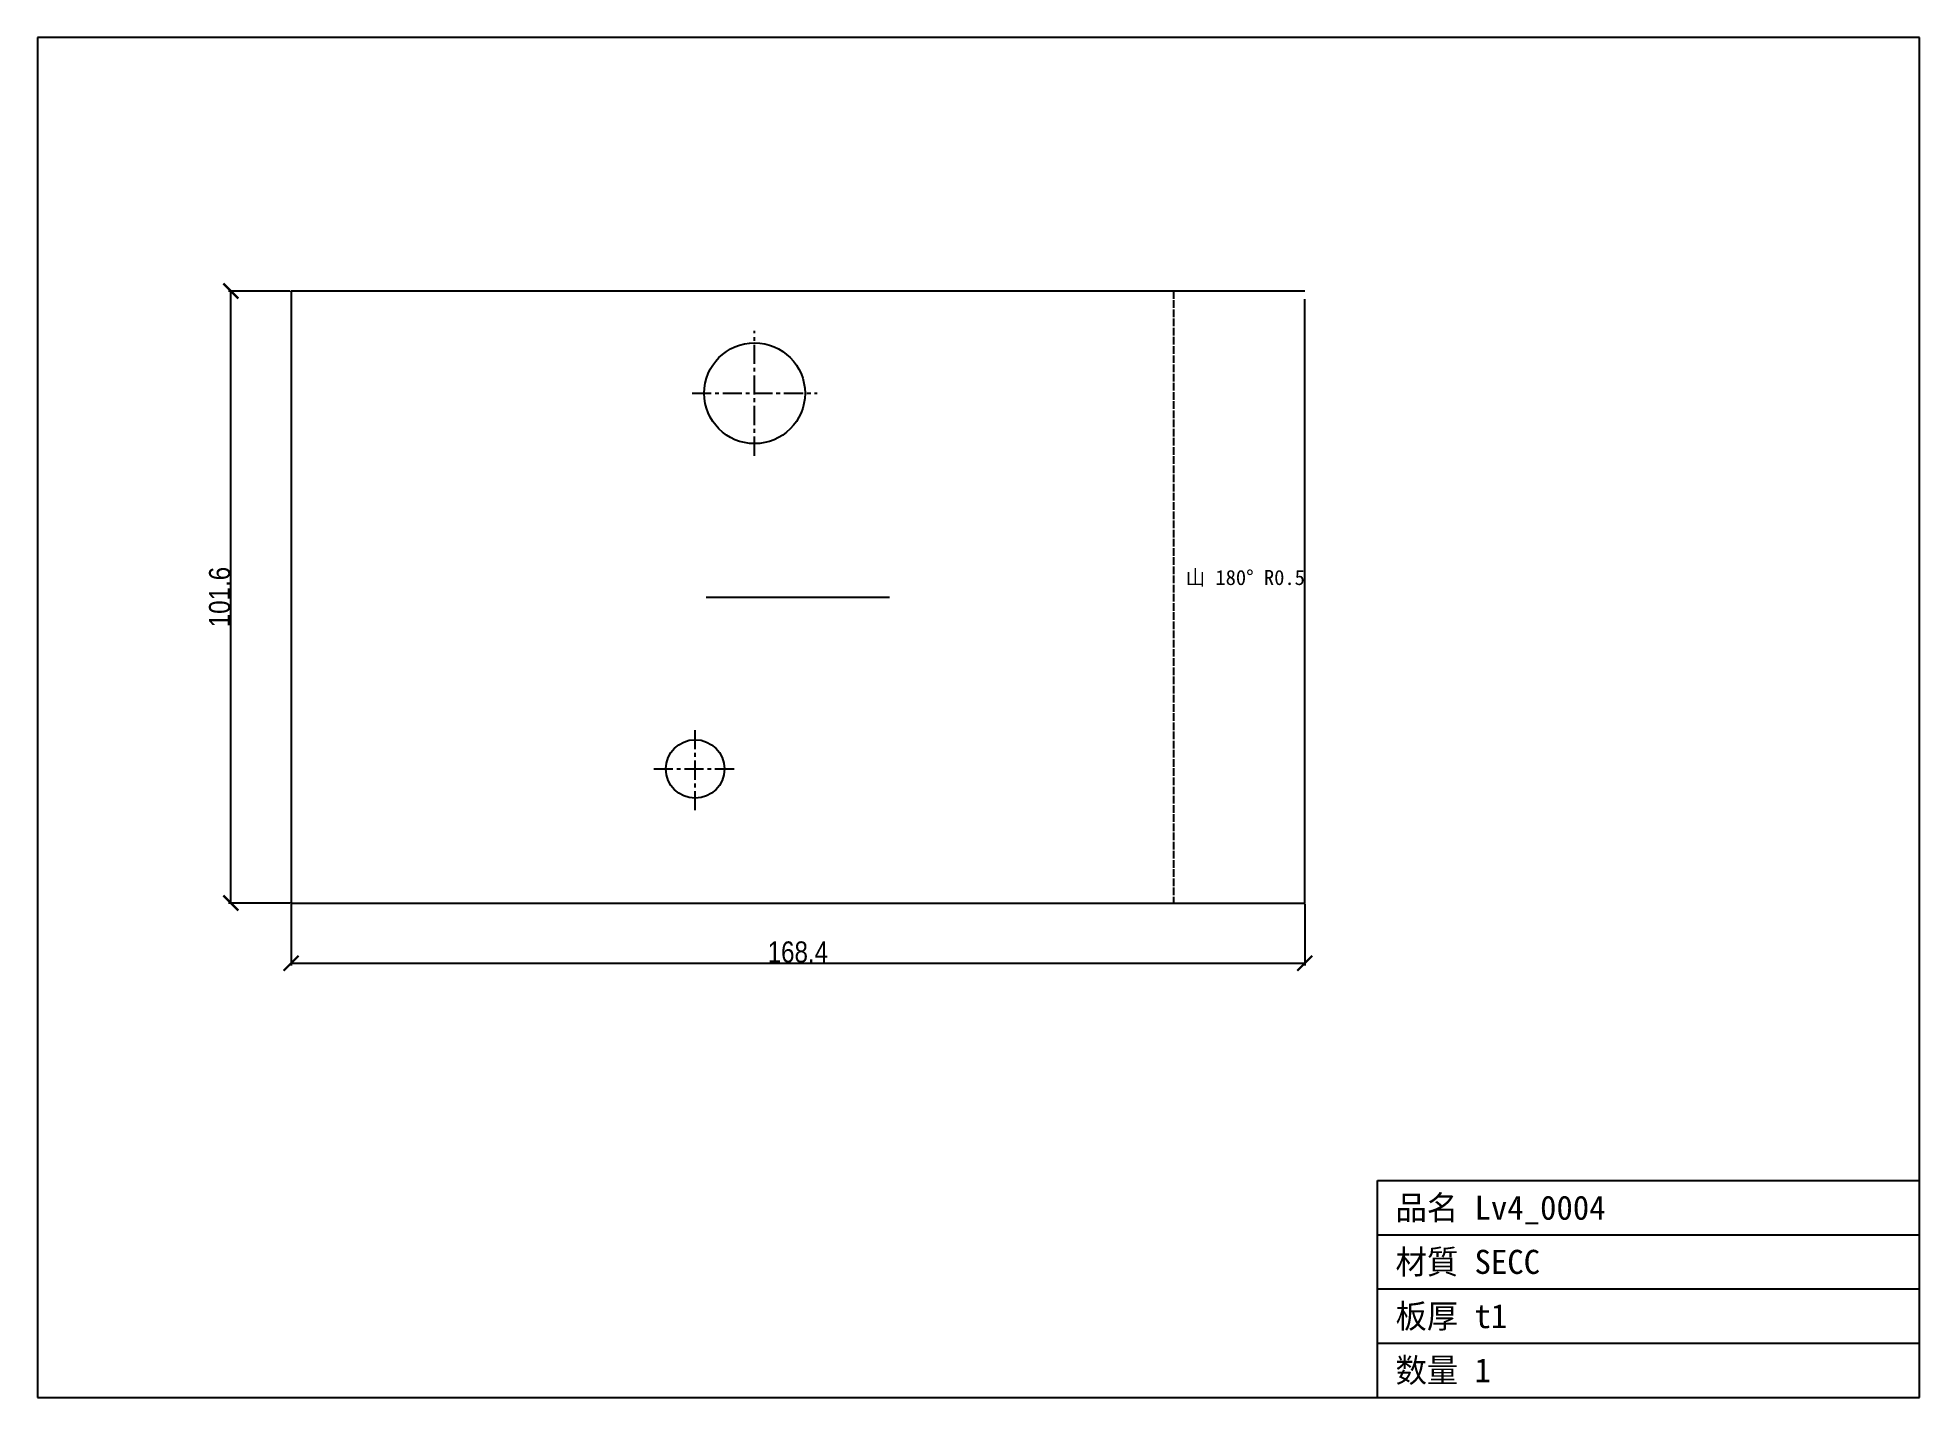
# Model space of a CAD drawing. Header units: millimetres. Extents: x -42 to 270, y -82 to 144.
import ezdxf

# ---------------------------------------------------------------- set-up
doc = ezdxf.new("R2010")
doc.units = ezdxf.units.MM
doc.linetypes.add('CENTER', pattern=[5.08, 3.175, -0.635, 0.635, -0.635])
doc.linetypes.add('DASHED', pattern=[1.524, 1.27, -0.254])
for name, color, linetype in [('BEND', 7, 'Continuous'), ('CENTER', 7, 'Continuous'), ('CUT', 7, 'Continuous'), ('DIM', 7, 'Continuous'), ('FRAME', 7, 'Continuous'), ('MARK', 7, 'Continuous'), ('TEXT', 7, 'Continuous')]:
    doc.layers.add(name, color=color, linetype=linetype)
doc.styles.add('OpenSansCondensed-Light', font='OpenSansCondensed-Light.ttf')
doc.dimstyles.new('EZDXF', dxfattribs={"dimtxt": 0.25, "dimasz": 0.175, "dimexe": 0.375, "dimexo": 0.125, "dimgap": 0.1, "dimtad": 1, "dimlfac": 100, "dimzin": 12, "dimdsep": 46, "dimtxsty": 'OpenSansCondensed-Light', "dimblk": 'ARCHTICK', "dimcen": 2.5, "dimazin": 3, "dimtfac": 0.5, "dimtmove": 2, "dimatfit": 3})

# ---------------------------------------------------------------- blocks, each defined once
blk = doc.blocks.new('_ARCHTICK')
at = {"color": 0, "linetype": 'BYBLOCK', "const_width": 0.15}
blk.add_lwpolyline([(-0.5, -0.5), (0.5, 0.5)], dxfattribs=at)

msp = doc.modelspace()

# ---------------------------------------------------------------- linework, layer by layer
at = {"layer": 'BEND', "color": 3, "linetype": 'DASHED'}
msp.add_line((146.57, 101.62), (146.57, 0), dxfattribs=at)
at = {"layer": 'CENTER', "color": 1, "linetype": 'CENTER'}
for p, q in [((76.99, 74.29), (76.99, 95.03)), ((66.62, 84.66), (87.36, 84.66)), ((67.11, 15.4), (67.11, 29.11)), ((60.25, 22.26), (73.96, 22.26))]:
    msp.add_line(p, q, dxfattribs=at)
at = {"layer": 'CUT'}
for p, q in [((0, 101.62), (0, 0)), ((168.35, 101.62), (0, 101.62)), ((168.35, 0), (168.35, 100.29)), ((0, 0), (168.35, 0))]:
    msp.add_line(p, q, dxfattribs=at)
for centre, radius in [((76.99, 84.66), 8.37), ((67.11, 22.26), 4.86)]:
    msp.add_circle(centre, radius, dxfattribs=at)
at = {"layer": 'FRAME'}
for p, q in [((270.44, 143.71), (-42.09, 143.71)), ((-42.09, 143.71), (-42.09, -82.09)), ((270.44, -82.09), (270.44, 143.71)), ((180.44, -82.09), (180.44, -46.09)), ((180.44, -46.09), (270.44, -46.09)), ((180.44, -55.09), (270.44, -55.09)), ((180.44, -64.09), (270.44, -64.09)), ((180.44, -73.09), (270.44, -73.09)), ((-42.09, -82.09), (270.44, -82.09))]:
    msp.add_line(p, q, dxfattribs=at)
at = {"layer": 'MARK'}
msp.add_line((68.93, 50.81), (99.42, 50.81), dxfattribs=at)

# ---------------------------------------------------------------- texts
at = {"layer": 'TEXT'}
for s, height, p in [('山 180° R0.5', 2.5, (148.57, 52.81)), ('品名 Lv4_0004', 4, (183.44, -52.59)), ('材質 SECC', 4, (183.44, -61.59)), ('板厚 t1', 4, (183.44, -70.59)), ('数量 1', 4, (183.44, -79.59))]:
    msp.add_text(s, height=height, dxfattribs=at).set_placement(p)

# ---------------------------------------------------------------- dimensions: what is measured, and where the dimension line sits
at = {"layer": 'DIM'}
msp.add_linear_dim(base=(-10, 0), p1=(0, 0), p2=(0, 101.62), angle=90, dimstyle='EZDXF', override={"dimtxt": 3.5, "dimasz": 2.5, "dimdec": 1, "dimlfac": 1}, dxfattribs=at).render()
msp.add_linear_dim(base=(0, -10), p1=(0, 0), p2=(168.3509, 0), dimstyle='EZDXF', override={"dimtxt": 3.5, "dimasz": 2.5, "dimdec": 1, "dimlfac": 1}, dxfattribs=at).render()

doc.saveas('drawing.dxf')
